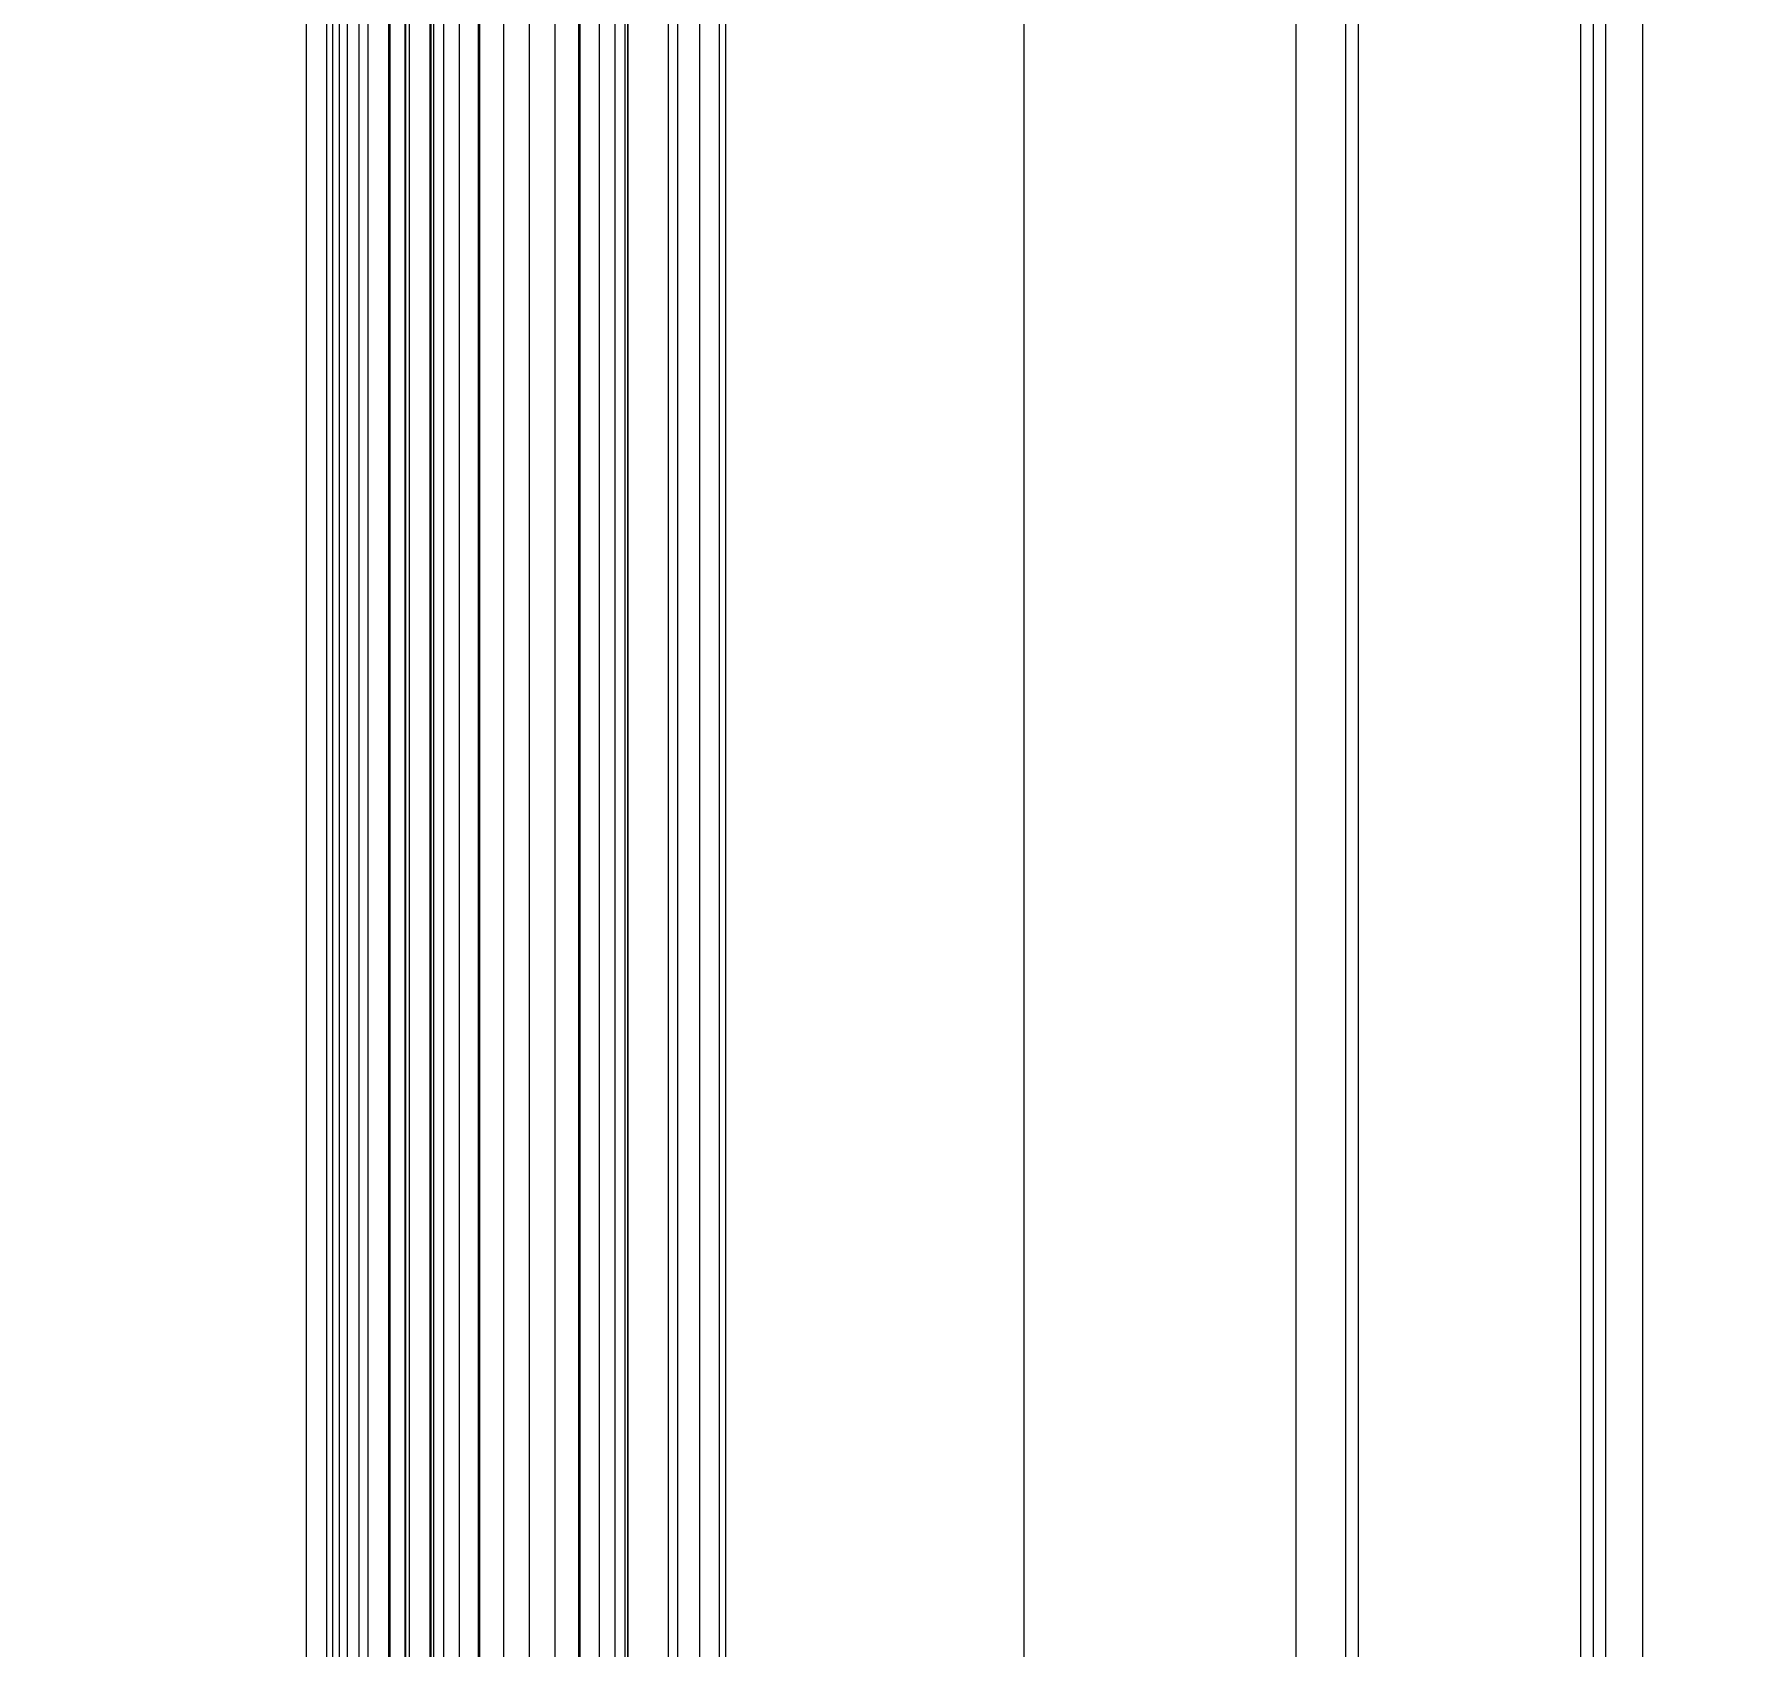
# Model space of a CAD drawing. Header units: millimetres. Extents: x -2500 to 58855, y -53268 to 6837.
# Drawn here: x 57067 to 57758, y -17716 to -17064 of the extents above; entities that cross this region are included whole.
import ezdxf

# ---------------------------------------------------------------- set-up
doc = ezdxf.new("R2010")
doc.units = ezdxf.units.MM
doc.layers.add('COTAS_R', color=1, linetype='Continuous', lineweight=0)
doc.layers.add('superior_secador', color=7, linetype='Continuous', lineweight=0)
doc.dimstyles.new('R19_100', dxfattribs={"dimtxt": 250, "dimasz": 150, "dimexe": 150, "dimexo": 80, "dimgap": 100, "dimtad": 1, "dimtih": 1, "dimtoh": 1, "dimdsep": 46, "dimcen": 0.09, "dimadec": 0, "dimazin": 0, "dimtfac": 1, "dimtdec": 4, "dimtofl": 0, "dimtmove": 0, "dimatfit": 3, "dimfxl": 1, "dimtolj": 1, "dimtzin": 0, "dimarcsym": 0})

# ---------------------------------------------------------------- blocks, each defined once
blk = doc.blocks.new('*D26')
at = {"layer": 'COTAS_R', "color": 0, "lineweight": -2, "transparency": 16777216}
for p, q in [((58037.12, -15400), (57067.12, -15400)), ((57217.12, -19600), (57217.12, -15550)), ((58037.12, -19750), (57067.12, -19750))]:
    blk.add_line(p, q, dxfattribs=at)
at = {"layer": 'COTAS_R', "color": 0, "transparency": 16777216}
for points in [[(57192.12, -15550), (57242.12, -15550), (57217.12, -15400)], [(57192.12, -19600), (57242.12, -19600), (57217.12, -19750)]]:
    blk.add_solid(points, dxfattribs=at)
at = {"layer": 'Defpoints', "color": 0, "transparency": 16777216}
for p in [(57217.12, -15400), (58117.12, -15400), (58117.12, -19750)]:
    blk.add_point(p, dxfattribs=at)

msp = doc.modelspace()

# ---------------------------------------------------------------- linework, layer by layer
at = {"layer": 'superior_secador'}
for p, q in [((57467.116, -16600), (57467.116, -19400)), ((57692.116, -19375), (57692.116, -16625)), ((57702.116, -16625), (57702.116, -19375)), ((57717.116, -16625), (57717.116, -19375)), ((57227.116, -16640), (57227.116, -19360)), ((57228.479, -16640), (57228.479, -19360)), ((57232.475, -16640), (57232.475, -19360)), ((57238.832, -16640), (57238.832, -19360)), ((57247.116, -16640), (57247.116, -19360)), ((57256.763, -16640), (57256.763, -19360)), ((57267.116, -16640), (57267.116, -19360)), ((57277.469, -16640), (57277.469, -19360)), ((57287.116, -16640), (57287.116, -19360)), ((57295.4, -16640), (57295.4, -19360)), ((57301.757, -16640), (57301.757, -19360)), ((57305.753, -16640), (57305.753, -19360)), ((57307.116, -19360), (57307.116, -16640)), ((57177.116, -19250), (57177.116, -16750)), ((57185.449, -19250), (57185.449, -16750)), ((57187.616, -16750), (57187.616, -19250)), ((57190.325, -16750), (57190.325, -19250)), ((57193.783, -19250), (57193.783, -16750)), ((57198.267, -16750), (57198.267, -19250)), ((57202.116, -19250), (57202.116, -16750)), ((57210.449, -19250), (57210.449, -16750)), ((57210.901, -16750), (57210.901, -19250)), ((57218.783, -19250), (57218.783, -16750)), ((57227.116, -19250), (57227.116, -16750)), ((57227.366, -16750), (57227.366, -19250)), ((57246.54, -16750), (57246.54, -19250)), ((57267.116, -16750), (57267.116, -19250)), ((57287.692, -16750), (57287.692, -19250)), ((57306.866, -16750), (57306.866, -19250)), ((57323.331, -16750), (57323.331, -19250)), ((57327.116, -16750), (57327.116, -19250)), ((57335.965, -16750), (57335.965, -19250)), ((57343.907, -16750), (57343.907, -19250)), ((57346.616, -19250), (57346.616, -16750)), ((57467.116, -16750), (57467.116, -19250)), ((57577.116, -19250), (57577.116, -16750)), ((57597.116, -19240), (57597.116, -16760)), ((57602.116, -16760), (57602.116, -19240)), ((57692.116, -19240), (57692.116, -16760)), ((57697.116, -16760), (57697.116, -19240))]:
    msp.add_line(p, q, dxfattribs=at)

# ---------------------------------------------------------------- dimensions: what is measured, and where the dimension line sits
at = {"layer": 'COTAS_R'}
dim = msp.add_aligned_dim(p1=(58117.116, -19750), p2=(58117.116, -15400), distance=900, text='<> R', dimstyle='R19_100', dxfattribs=at)
dim.commit()
dim.dimension.update_dxf_attribs({"geometry": '*D26', "text_midpoint": (57217.116, -17575)})

doc.saveas('drawing.dxf')
